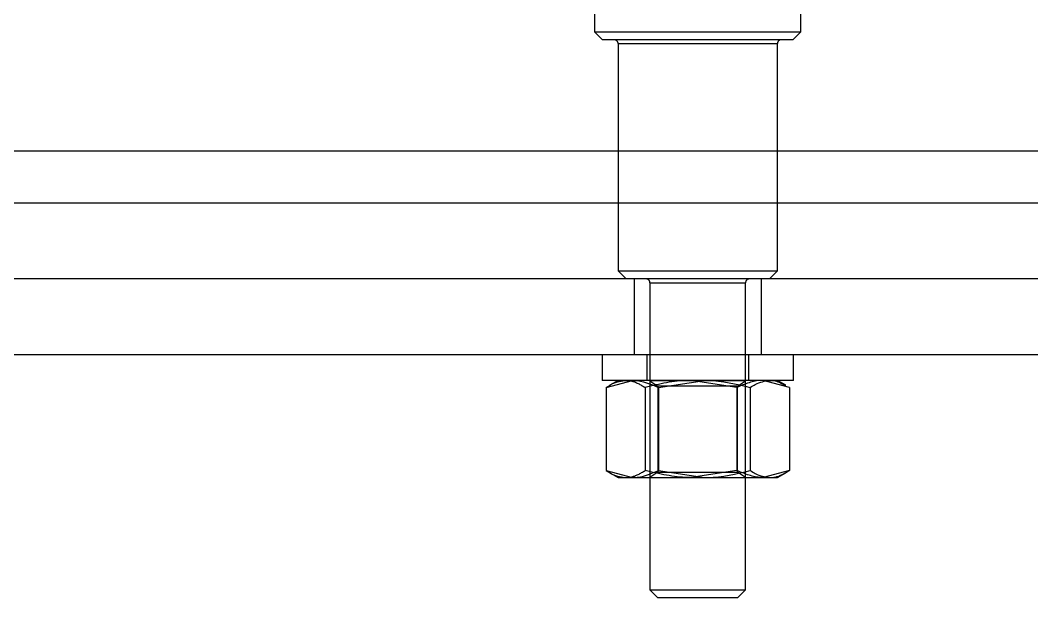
# Model space of a CAD drawing. Header units: metres. Extents: x 0 to 21025, y 0 to 14850.
# Drawn here: x 5336.2 to 5399.7, y 9031.4 to 9067.6 of the extents above; entities that cross this region are included whole.
import ezdxf

# ---------------------------------------------------------------- set-up
doc = ezdxf.new("R2010")
doc.units = ezdxf.units.M
doc.header["$LTSCALE"] = 25
doc.linetypes.add('HIDDEN2', pattern=[4.7625, 3.175, -1.5875])
doc.layers.add('SL4', color=4, linetype='Continuous')
doc.layers.add('ST1', color=7, linetype='HIDDEN2')

msp = doc.modelspace()

# ---------------------------------------------------------------- linework, layer by layer
at = {"layer": 'SL4'}
for p, q in [((4878.736, 9056.144), (5668.499, 9056.144)), ((5828.739, 9046.619), (4878.736, 9046.619)), ((5372.736, 9046.619), (5372.736, 9045.019)), ((5384.736, 9045.019), (5384.736, 9046.619)), ((5384.736, 9045.019), (5372.736, 9045.019)), ((5372.983, 9044.572), (5374.633, 9045.019)), ((5372.983, 9044.572), (5373.232, 9044.724)), ((5373.736, 9045.019), (5373.212, 9044.716)), ((5376.282, 9044.572), (5379.158, 9045.019)), ((5384.26, 9044.716), (5383.736, 9045.019)), ((5372.983, 9044.572), (5372.983, 9039.365)), ((5376.282, 9044.572), (5376.282, 9039.365)), ((5382.035, 9044.572), (5382.035, 9039.365)), ((5384.489, 9044.572), (5384.489, 9039.365)), ((5372.983, 9039.365), (5374.633, 9038.919)), ((5372.983, 9039.365), (5373.232, 9039.213)), ((5373.212, 9039.221), (5373.736, 9038.919)), ((5376.282, 9039.365), (5379.158, 9038.919)), ((5383.736, 9038.919), (5384.26, 9039.221)), ((5373.736, 9038.919), (5374.633, 9038.919)), ((5374.633, 9038.919), (5379.158, 9038.919)), ((5375.736, 9038.919), (5375.736, 9031.884)), ((5379.158, 9038.919), (5383.262, 9038.919)), ((5381.736, 9031.884), (5381.736, 9038.919)), ((5383.262, 9038.919), (5383.736, 9038.919)), ((5375.736, 9031.884), (5376.236, 9031.384)), ((5375.736, 9031.884), (5381.736, 9031.884)), ((5381.236, 9031.384), (5376.236, 9031.384)), ((5381.236, 9031.384), (5381.736, 9031.884))]:
    msp.add_line(p, q, dxfattribs=at)
for points, knots in [([(5374.633, 9045.019), (5374.672, 9045.018), (5375.229, 9045.012), (5375.774, 9044.784), (5376.282, 9044.572)], [0, 0, 0, 0, 0.070201, 1, 1, 1, 1]), ([(5379.158, 9045.019), (5379.226, 9045.018), (5380.198, 9045.012), (5381.15, 9044.784), (5382.035, 9044.572)], [0, 0, 0, 0, 0.070201, 1, 1, 1, 1]), ([(5382.035, 9044.572), (5382.138, 9044.639), (5382.538, 9044.901), (5382.953, 9044.969), (5383.262, 9045.019)], [0, 0, 0, 0, 0.257551, 1, 1, 1, 1]), ([(5383.262, 9045.019), (5383.374, 9045.013), (5383.705, 9044.998), (5384.027, 9044.81), (5384.241, 9044.686)], [0, 0, 0, 0, 0.337203, 1, 1, 1, 1]), ([(5374.633, 9038.919), (5374.672, 9038.919), (5375.229, 9038.925), (5375.774, 9039.153), (5376.282, 9039.365)], [0, 0, 0, 0, 0.070201, 1, 1, 1, 1]), ([(5379.158, 9038.919), (5379.226, 9038.919), (5380.198, 9038.925), (5381.15, 9039.153), (5382.035, 9039.365)], [0, 0, 0, 0, 0.070201, 1, 1, 1, 1]), ([(5382.035, 9039.365), (5382.138, 9039.298), (5382.538, 9039.036), (5382.953, 9038.969), (5383.262, 9038.919)], [0, 0, 0, 0, 0.257551, 1, 1, 1, 1]), ([(5383.262, 9038.919), (5383.374, 9038.925), (5383.789, 9038.95), (5384.193, 9039.19), (5384.489, 9039.365)], [0, 0, 0, 0, 0.268634, 1, 1, 1, 1])]:
    msp.add_open_spline(points, degree=3, knots=knots, dxfattribs=at)
at = {"layer": 'ST1'}
for p, q in [((5372.261, 9071.139), (5372.261, 9066.884)), ((5385.211, 9066.884), (5385.211, 9071.139)), ((5372.261, 9066.884), (5385.211, 9066.884)), ((5372.261, 9066.884), (5372.761, 9066.384)), ((5384.711, 9066.384), (5385.211, 9066.884)), ((5384.711, 9066.384), (5372.761, 9066.384)), ((5373.736, 9066.134), (5373.736, 9051.884)), ((5373.749, 9066.134), (5383.725, 9066.134)), ((5383.736, 9051.884), (5383.736, 9066.134)), ((5878.736, 9059.381), (4878.736, 9059.381)), ((4878.736, 9056.144), (5668.499, 9056.144)), ((5373.736, 9051.884), (5383.736, 9051.884)), ((5373.736, 9051.884), (5374.236, 9051.384)), ((5383.236, 9051.384), (5383.736, 9051.884)), ((5878.736, 9051.381), (4878.736, 9051.381)), ((5383.236, 9051.384), (5374.236, 9051.384)), ((5374.736, 9051.381), (5374.736, 9046.619)), ((5375.736, 9051.134), (5375.736, 9038.919)), ((5375.74, 9051.134), (5381.732, 9051.134)), ((5381.736, 9038.919), (5381.736, 9051.134)), ((5382.736, 9046.619), (5382.736, 9051.381)), ((5375.536, 9046.619), (5375.536, 9045.019)), ((5381.936, 9045.019), (5381.936, 9046.619)), ((5375.736, 9045.019), (5375.736, 9044.993)), ((5381.736, 9044.993), (5375.736, 9044.993)), ((5375.736, 9044.993), (5376.236, 9044.643)), ((5381.191, 9044.572), (5378.315, 9045.019)), ((5381.236, 9044.643), (5381.736, 9044.993)), ((5381.736, 9044.993), (5381.736, 9045.019)), ((5384.489, 9044.572), (5382.84, 9045.019)), ((5375.438, 9044.572), (5375.438, 9039.365)), ((5380.999, 9044.643), (5376.236, 9044.643)), ((5376.236, 9044.643), (5376.236, 9039.269)), ((5381.236, 9044.643), (5380.999, 9044.643)), ((5381.191, 9044.572), (5381.191, 9039.365)), ((5381.236, 9039.269), (5381.236, 9044.643)), ((5376.236, 9039.269), (5375.736, 9038.919)), ((5376.236, 9039.269), (5381.236, 9039.269)), ((5381.191, 9039.365), (5378.315, 9038.919)), ((5381.736, 9038.919), (5381.236, 9039.269)), ((5384.489, 9039.365), (5382.84, 9038.919))]:
    msp.add_line(p, q, dxfattribs=at)
for centre, start, end in [((5373.486, 9066.134), 0, 90), ((5383.986, 9066.134), 90, 180), ((5375.486, 9051.134), 0, 90), ((5381.986, 9051.134), 90, 180)]:
    msp.add_arc(centre, 0.25, start, end, dxfattribs=at)
for points, knots in [([(5373.232, 9044.724), (5373.253, 9044.737), (5373.571, 9044.934), (5373.901, 9044.978), (5374.211, 9045.019)], [0, 0, 0, 0, 0.064196, 1, 1, 1, 1]), ([(5374.211, 9045.019), (5374.322, 9045.012), (5374.738, 9044.987), (5375.142, 9044.747), (5375.438, 9044.572)], [0, 0, 0, 0, 0.268634, 1, 1, 1, 1]), ([(5378.315, 9045.019), (5378.246, 9045.018), (5377.275, 9045.012), (5376.323, 9044.784), (5375.438, 9044.572)], [0, 0, 0, 0, 0.070201, 1, 1, 1, 1]), ([(5382.84, 9045.019), (5382.801, 9045.018), (5382.244, 9045.012), (5381.698, 9044.784), (5381.191, 9044.572)], [0, 0, 0, 0, 0.070201, 1, 1, 1, 1]), ([(5373.232, 9039.213), (5373.253, 9039.201), (5373.571, 9039.003), (5373.901, 9038.959), (5374.211, 9038.919)], [0, 0, 0, 0, 0.064196, 1, 1, 1, 1]), ([(5374.211, 9038.919), (5374.322, 9038.925), (5374.738, 9038.95), (5375.142, 9039.19), (5375.438, 9039.365)], [0, 0, 0, 0, 0.268634, 1, 1, 1, 1]), ([(5378.315, 9038.919), (5378.246, 9038.919), (5377.275, 9038.925), (5376.323, 9039.153), (5375.438, 9039.365)], [0, 0, 0, 0, 0.070201, 1, 1, 1, 1]), ([(5382.84, 9038.919), (5382.801, 9038.919), (5382.244, 9038.925), (5381.698, 9039.153), (5381.191, 9039.365)], [0, 0, 0, 0, 0.070201, 1, 1, 1, 1])]:
    msp.add_open_spline(points, degree=3, knots=knots, dxfattribs=at)

doc.saveas('drawing.dxf')
